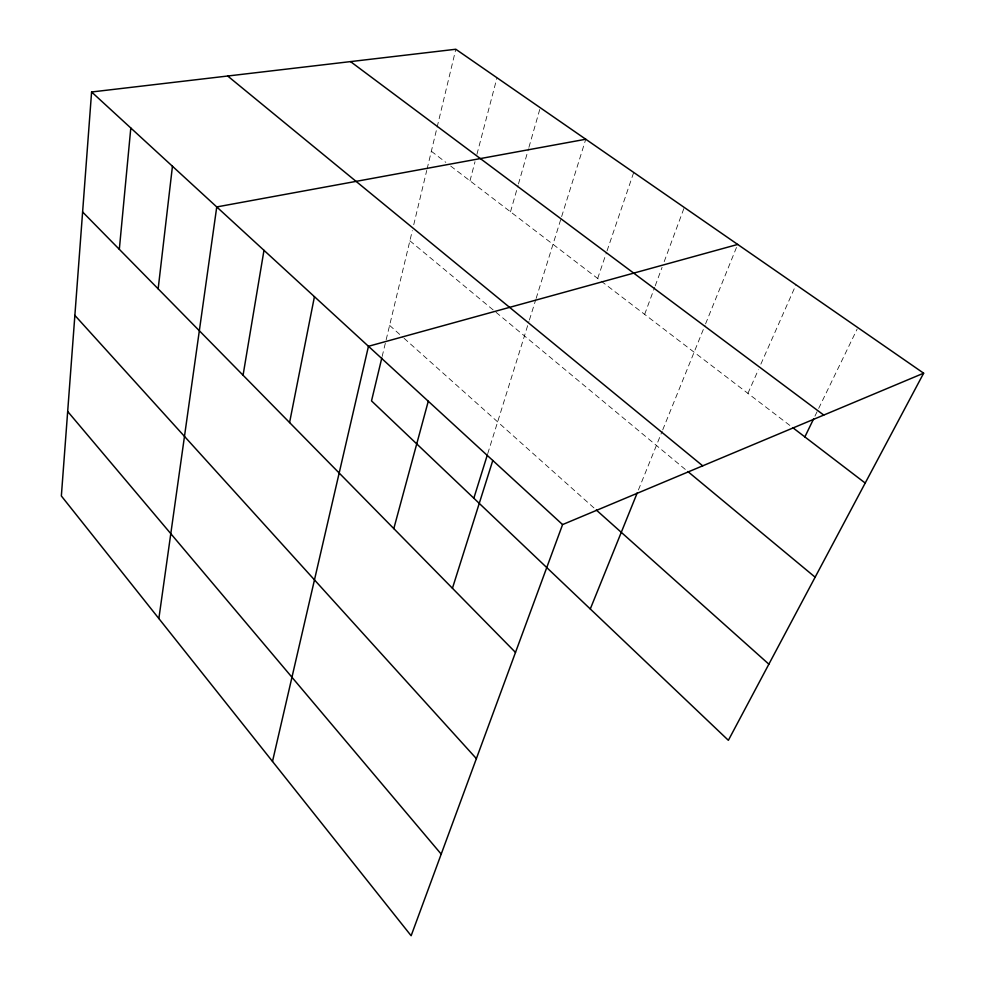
<?xml version="1.0" encoding="UTF-8"?>
<svg xmlns="http://www.w3.org/2000/svg" width="985" height="985" viewBox="0 0 985 985"><rect width="100%" height="100%" fill="white"/><g stroke="black" fill="none" stroke-linecap="round" stroke-linejoin="round"><path stroke-width="0.74" stroke-dasharray="4.92 3.69" d="M382.155 356.484L412.333 230.601M413.737 224.752L426.739 170.454M427.096 168.977L455.796 49.25M469.993 180.821L475.004 161.688M476.937 154.325L496.982 77.766M510.501 211.8L518.048 185.414M518.467 183.949L528.514 148.772M528.933 147.307L540.248 107.722M487.735 453.642L528.945 321.479M529.401 320.039L535.692 299.834M536.148 298.393L561.191 218.042M561.647 216.577L585.767 139.242M597.661 278.459L606.551 252.32M607.043 250.867L633.712 172.437M644.646 314.387L654.68 287.288M655.21 285.872L662.08 267.329M664.198 261.628L684.279 207.453M638.415 489.964L662.154 431.245M662.733 429.829L705.014 325.272M705.58 323.856L737.703 244.44M747.923 393.372L758.401 369.707M760.863 364.142L795.978 284.788M814.927 416.162L857.172 329.015M431.344 151.271L445.836 162.353M450.662 166.046L600.074 280.306M601.281 281.217L790.327 425.791M409.883 240.808L686.693 470.571M389.617 325.382L402.951 337.301M404.072 338.286L595.162 508.999"/><path stroke-width="1.48" d="M91.593 91.987L61.353 495.96L411.139 935.75L562.583 524.586L923.647 373.192L455.796 49.25L91.593 91.987L562.583 524.586M119.32 249.328L130.808 128.001M158.154 288.851L172.449 166.243M158.856 618.543L216.749 206.936L585.767 139.242M243.061 375.236L263.98 250.325M289.578 422.565L314.437 296.657M272.5 761.442L368.464 346.289L737.703 244.44M381.811 357.974L371.517 400.895L728.371 740.314L923.647 373.192M393.803 528.613L428.278 401.227M473.834 498.213L487.292 455.095M452.435 588.267L492.796 460.475M590.286 608.976L637.27 492.796M804.868 436.909L813.585 418.933M350.525 61.599L823.755 415.079M792.753 427.65L865.212 483.056M227.695 76.017L702.711 465.831M687.862 471.544L815.137 577.185M596.294 510.008L768.866 664.173M82.617 211.984L515.5 652.427M74.872 315.397L476.383 758.622M67.682 411.471L441.206 854.13"/></g></svg>
